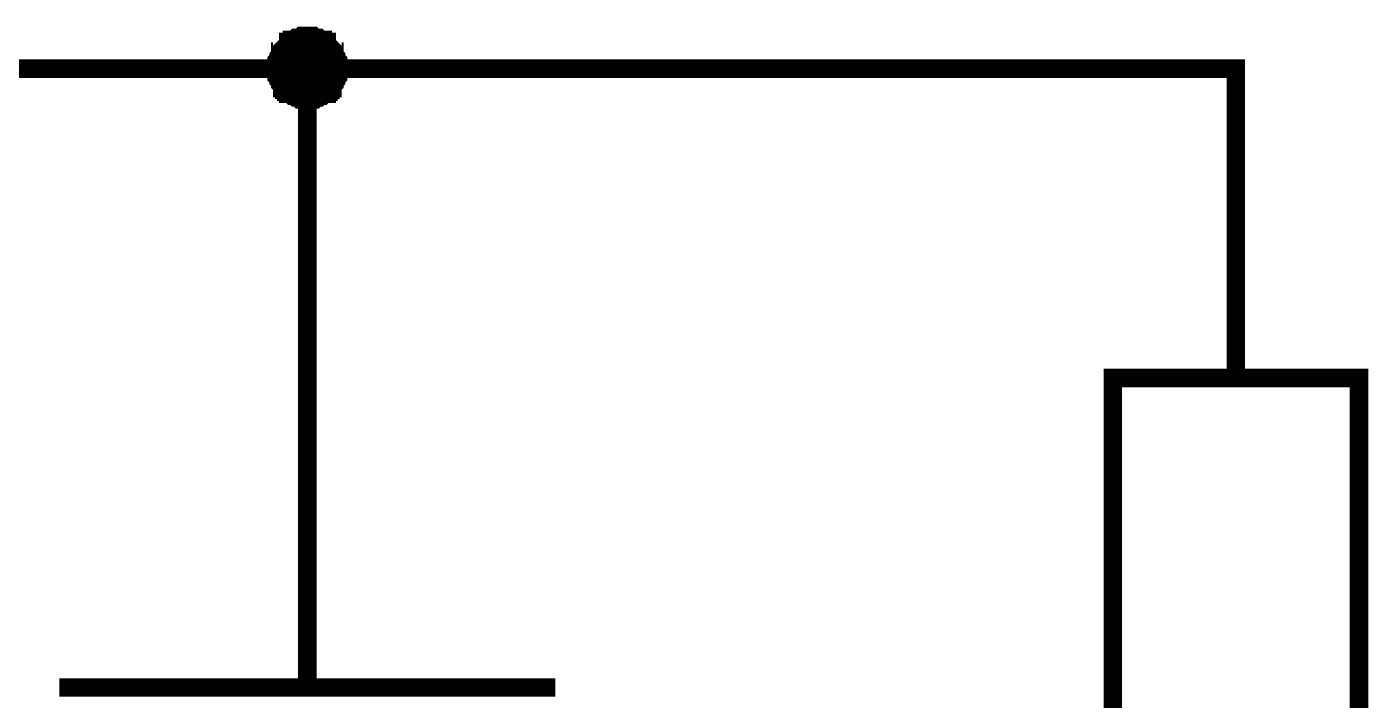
# Model space of a CAD drawing. Extents: x 260 to 1101, y 70 to 664.
# Drawn here: x 519.6 to 541.26, y 141.56 to 152.45 of the extents above; entities that cross this region are included whole.
import ezdxf

# ---------------------------------------------------------------- set-up
doc = ezdxf.new("R2010")
doc.units = 0
doc.header["$MEASUREMENT"] = 0
doc.layers.add('Sheet', color=255, linetype='CONTINUOUS')

msp = doc.modelspace()

# ---------------------------------------------------------------- linework, layer by layer
at = {"layer": 'Sheet'}
for points, const_width in [([(523.63, 151.773), (523.63, 151.804), (523.63, 151.835), (523.63, 151.835), (523.63, 151.866), (523.63, 151.897), (523.661, 151.928), (523.661, 151.959), (523.661, 151.959), (523.692, 151.99), (523.692, 152.021), (523.692, 152.052), (523.723, 152.052), (523.723, 152.083), (523.754, 152.114), (523.754, 152.114), (523.786, 152.146), (523.786, 152.146), (523.817, 152.177), (523.817, 152.208), (523.848, 152.208), (523.879, 152.208), (523.879, 152.239), (523.91, 152.239), (523.941, 152.27), (523.941, 152.27), (523.972, 152.27), (524.003, 152.27), (524.034, 152.301), (524.065, 152.301), (524.065, 152.301), (524.096, 152.301), (524.127, 152.301)], 0.3), ([(523.63, 151.773), (523.63, 151.804), (523.63, 151.835), (523.63, 151.835), (523.63, 151.866), (523.63, 151.897), (523.661, 151.928), (523.661, 151.959), (523.661, 151.959), (523.692, 151.99), (523.692, 152.021), (523.692, 152.052), (523.723, 152.052), (523.723, 152.083), (523.754, 152.114), (523.754, 152.114), (523.786, 152.146), (523.786, 152.146), (523.817, 152.177), (523.817, 152.208), (523.848, 152.208), (523.879, 152.208), (523.879, 152.239), (523.91, 152.239), (523.941, 152.27), (523.941, 152.27), (523.972, 152.27), (524.003, 152.27), (524.034, 152.301), (524.065, 152.301), (524.065, 152.301), (524.096, 152.301), (524.127, 152.301)], 0.3), ([(523.63, 151.773), (523.63, 151.804), (523.63, 151.835), (523.63, 151.835), (523.63, 151.866), (523.63, 151.897), (523.661, 151.928), (523.661, 151.959), (523.661, 151.959), (523.692, 151.99), (523.692, 152.021), (523.692, 152.052), (523.723, 152.052), (523.723, 152.083), (523.754, 152.114), (523.754, 152.114), (523.786, 152.146), (523.786, 152.146), (523.817, 152.177), (523.817, 152.208), (523.848, 152.208), (523.879, 152.208), (523.879, 152.239), (523.91, 152.239), (523.941, 152.27), (523.941, 152.27), (523.972, 152.27), (524.003, 152.27), (524.034, 152.301), (524.065, 152.301), (524.065, 152.301), (524.096, 152.301), (524.127, 152.301)], 0.3), ([(523.63, 151.773), (523.63, 151.804), (523.63, 151.835), (523.63, 151.835), (523.63, 151.866), (523.63, 151.897), (523.661, 151.928), (523.661, 151.959), (523.661, 151.959), (523.692, 151.99), (523.692, 152.021), (523.692, 152.052), (523.723, 152.052), (523.723, 152.083), (523.754, 152.114), (523.754, 152.114), (523.786, 152.146), (523.786, 152.146), (523.817, 152.177), (523.817, 152.208), (523.848, 152.208), (523.879, 152.208), (523.879, 152.239), (523.91, 152.239), (523.941, 152.27), (523.941, 152.27), (523.972, 152.27), (524.003, 152.27), (524.034, 152.301), (524.065, 152.301), (524.065, 152.301), (524.096, 152.301), (524.127, 152.301)], 0.3), ([(523.63, 151.773), (523.63, 151.804), (523.63, 151.835), (523.63, 151.835), (523.63, 151.866), (523.63, 151.897), (523.661, 151.928), (523.661, 151.959), (523.661, 151.959), (523.692, 151.99), (523.692, 152.021), (523.692, 152.052), (523.723, 152.052), (523.723, 152.083), (523.754, 152.114), (523.754, 152.114), (523.786, 152.146), (523.786, 152.146), (523.817, 152.177), (523.817, 152.208), (523.848, 152.208), (523.879, 152.208), (523.879, 152.239), (523.91, 152.239), (523.941, 152.27), (523.941, 152.27), (523.972, 152.27), (524.003, 152.27), (524.034, 152.301), (524.065, 152.301), (524.065, 152.301), (524.096, 152.301), (524.127, 152.301)], 0.0991), ([(523.63, 151.773), (523.63, 151.804), (523.63, 151.835), (523.63, 151.835), (523.63, 151.866), (523.63, 151.897), (523.661, 151.928), (523.661, 151.959), (523.661, 151.959), (523.692, 151.99), (523.692, 152.021), (523.692, 152.052), (523.723, 152.052), (523.723, 152.083), (523.754, 152.114), (523.754, 152.114), (523.786, 152.146), (523.786, 152.146), (523.817, 152.177), (523.817, 152.208), (523.848, 152.208), (523.879, 152.208), (523.879, 152.239), (523.91, 152.239), (523.941, 152.27), (523.941, 152.27), (523.972, 152.27), (524.003, 152.27), (524.034, 152.301), (524.065, 152.301), (524.065, 152.301), (524.096, 152.301), (524.127, 152.301)], 0.0991), ([(523.63, 151.773), (523.63, 151.804), (523.63, 151.835), (523.63, 151.835), (523.63, 151.866), (523.63, 151.897), (523.661, 151.928), (523.661, 151.959), (523.661, 151.959), (523.692, 151.99), (523.692, 152.021), (523.692, 152.052), (523.723, 152.052), (523.723, 152.083), (523.754, 152.114), (523.754, 152.114), (523.786, 152.146), (523.786, 152.146), (523.817, 152.177), (523.817, 152.208), (523.848, 152.208), (523.879, 152.208), (523.879, 152.239), (523.91, 152.239), (523.941, 152.27), (523.941, 152.27), (523.972, 152.27), (524.003, 152.27), (524.034, 152.301), (524.065, 152.301), (524.065, 152.301), (524.096, 152.301), (524.127, 152.301)], 0.0991), ([(523.63, 151.773), (523.63, 151.804), (523.63, 151.835), (523.63, 151.835), (523.63, 151.866), (523.63, 151.897), (523.661, 151.928), (523.661, 151.959), (523.661, 151.959), (523.692, 151.99), (523.692, 152.021), (523.692, 152.052), (523.723, 152.052), (523.723, 152.083), (523.754, 152.114), (523.754, 152.114), (523.786, 152.146), (523.786, 152.146), (523.817, 152.177), (523.817, 152.208), (523.848, 152.208), (523.879, 152.208), (523.879, 152.239), (523.91, 152.239), (523.941, 152.27), (523.941, 152.27), (523.972, 152.27), (524.003, 152.27), (524.034, 152.301), (524.065, 152.301), (524.065, 152.301), (524.096, 152.301), (524.127, 152.301)], 0.0991), ([(524.127, 152.301), (524.127, 152.301)], 0.3), ([(524.127, 152.301), (524.158, 152.301), (524.189, 152.301), (524.189, 152.301), (524.22, 152.301), (524.251, 152.27), (524.282, 152.27), (524.313, 152.27), (524.313, 152.27), (524.345, 152.239), (524.376, 152.239), (524.376, 152.208), (524.407, 152.208), (524.438, 152.208), (524.438, 152.177), (524.469, 152.146), (524.469, 152.146), (524.5, 152.114), (524.5, 152.114), (524.531, 152.083), (524.531, 152.052), (524.562, 152.052), (524.562, 152.021), (524.562, 151.99), (524.593, 151.959), (524.593, 151.959), (524.593, 151.928), (524.624, 151.897), (524.624, 151.866), (524.624, 151.835), (524.624, 151.835), (524.624, 151.804), (524.624, 151.773)], 0.3), ([(524.127, 152.301), (524.127, 152.301)], 0.3), ([(524.127, 152.301), (524.158, 152.301), (524.189, 152.301), (524.189, 152.301), (524.22, 152.301), (524.251, 152.27), (524.282, 152.27), (524.313, 152.27), (524.313, 152.27), (524.345, 152.239), (524.376, 152.239), (524.376, 152.208), (524.407, 152.208), (524.438, 152.208), (524.438, 152.177), (524.469, 152.146), (524.469, 152.146), (524.5, 152.114), (524.5, 152.114), (524.531, 152.083), (524.531, 152.052), (524.562, 152.052), (524.562, 152.021), (524.562, 151.99), (524.593, 151.959), (524.593, 151.959), (524.593, 151.928), (524.624, 151.897), (524.624, 151.866), (524.624, 151.835), (524.624, 151.835), (524.624, 151.804), (524.624, 151.773)], 0.3), ([(524.127, 152.301), (524.127, 152.301)], 0.3), ([(524.127, 152.301), (524.158, 152.301), (524.189, 152.301), (524.189, 152.301), (524.22, 152.301), (524.251, 152.27), (524.282, 152.27), (524.313, 152.27), (524.313, 152.27), (524.345, 152.239), (524.376, 152.239), (524.376, 152.208), (524.407, 152.208), (524.438, 152.208), (524.438, 152.177), (524.469, 152.146), (524.469, 152.146), (524.5, 152.114), (524.5, 152.114), (524.531, 152.083), (524.531, 152.052), (524.562, 152.052), (524.562, 152.021), (524.562, 151.99), (524.593, 151.959), (524.593, 151.959), (524.593, 151.928), (524.624, 151.897), (524.624, 151.866), (524.624, 151.835), (524.624, 151.835), (524.624, 151.804), (524.624, 151.773)], 0.3), ([(524.127, 152.301), (524.127, 152.301)], 0.3), ([(524.127, 152.301), (524.158, 152.301), (524.189, 152.301), (524.189, 152.301), (524.22, 152.301), (524.251, 152.27), (524.282, 152.27), (524.313, 152.27), (524.313, 152.27), (524.345, 152.239), (524.376, 152.239), (524.376, 152.208), (524.407, 152.208), (524.438, 152.208), (524.438, 152.177), (524.469, 152.146), (524.469, 152.146), (524.5, 152.114), (524.5, 152.114), (524.531, 152.083), (524.531, 152.052), (524.562, 152.052), (524.562, 152.021), (524.562, 151.99), (524.593, 151.959), (524.593, 151.959), (524.593, 151.928), (524.624, 151.897), (524.624, 151.866), (524.624, 151.835), (524.624, 151.835), (524.624, 151.804), (524.624, 151.773)], 0.3), ([(524.127, 152.301), (524.127, 152.301)], 0.0991), ([(524.127, 152.301), (524.158, 152.301), (524.189, 152.301), (524.189, 152.301), (524.22, 152.301), (524.251, 152.27), (524.282, 152.27), (524.313, 152.27), (524.313, 152.27), (524.345, 152.239), (524.376, 152.239), (524.376, 152.208), (524.407, 152.208), (524.438, 152.208), (524.438, 152.177), (524.469, 152.146), (524.469, 152.146), (524.5, 152.114), (524.5, 152.114), (524.531, 152.083), (524.531, 152.052), (524.562, 152.052), (524.562, 152.021), (524.562, 151.99), (524.593, 151.959), (524.593, 151.959), (524.593, 151.928), (524.624, 151.897), (524.624, 151.866), (524.624, 151.835), (524.624, 151.835), (524.624, 151.804), (524.624, 151.773)], 0.0991), ([(524.127, 152.301), (524.127, 152.301)], 0.0991), ([(524.127, 152.301), (524.158, 152.301), (524.189, 152.301), (524.189, 152.301), (524.22, 152.301), (524.251, 152.27), (524.282, 152.27), (524.313, 152.27), (524.313, 152.27), (524.345, 152.239), (524.376, 152.239), (524.376, 152.208), (524.407, 152.208), (524.438, 152.208), (524.438, 152.177), (524.469, 152.146), (524.469, 152.146), (524.5, 152.114), (524.5, 152.114), (524.531, 152.083), (524.531, 152.052), (524.562, 152.052), (524.562, 152.021), (524.562, 151.99), (524.593, 151.959), (524.593, 151.959), (524.593, 151.928), (524.624, 151.897), (524.624, 151.866), (524.624, 151.835), (524.624, 151.835), (524.624, 151.804), (524.624, 151.773)], 0.0991), ([(524.127, 152.301), (524.127, 152.301)], 0.0991), ([(524.127, 152.301), (524.158, 152.301), (524.189, 152.301), (524.189, 152.301), (524.22, 152.301), (524.251, 152.27), (524.282, 152.27), (524.313, 152.27), (524.313, 152.27), (524.345, 152.239), (524.376, 152.239), (524.376, 152.208), (524.407, 152.208), (524.438, 152.208), (524.438, 152.177), (524.469, 152.146), (524.469, 152.146), (524.5, 152.114), (524.5, 152.114), (524.531, 152.083), (524.531, 152.052), (524.562, 152.052), (524.562, 152.021), (524.562, 151.99), (524.593, 151.959), (524.593, 151.959), (524.593, 151.928), (524.624, 151.897), (524.624, 151.866), (524.624, 151.835), (524.624, 151.835), (524.624, 151.804), (524.624, 151.773)], 0.0991), ([(524.127, 152.301), (524.127, 152.301)], 0.0991), ([(524.127, 152.301), (524.158, 152.301), (524.189, 152.301), (524.189, 152.301), (524.22, 152.301), (524.251, 152.27), (524.282, 152.27), (524.313, 152.27), (524.313, 152.27), (524.345, 152.239), (524.376, 152.239), (524.376, 152.208), (524.407, 152.208), (524.438, 152.208), (524.438, 152.177), (524.469, 152.146), (524.469, 152.146), (524.5, 152.114), (524.5, 152.114), (524.531, 152.083), (524.531, 152.052), (524.562, 152.052), (524.562, 152.021), (524.562, 151.99), (524.593, 151.959), (524.593, 151.959), (524.593, 151.928), (524.624, 151.897), (524.624, 151.866), (524.624, 151.835), (524.624, 151.835), (524.624, 151.804), (524.624, 151.773)], 0.0991), ([(509.127, 151.773), (524.127, 151.773), (524.127, 144.286)], 0.3), ([(524.127, 151.276), (524.096, 151.276), (524.065, 151.276), (524.065, 151.276), (524.034, 151.276), (524.003, 151.276), (523.972, 151.307), (523.941, 151.307), (523.941, 151.307), (523.91, 151.338), (523.879, 151.338), (523.879, 151.338), (523.848, 151.369), (523.817, 151.369), (523.817, 151.4), (523.786, 151.4), (523.786, 151.431), (523.754, 151.431), (523.754, 151.462), (523.723, 151.462), (523.723, 151.493), (523.692, 151.524), (523.692, 151.524), (523.692, 151.555), (523.661, 151.586), (523.661, 151.586), (523.661, 151.617), (523.63, 151.648), (523.63, 151.68), (523.63, 151.711), (523.63, 151.711), (523.63, 151.742), (523.63, 151.773)], 0.3), ([(523.63, 151.773), (523.63, 151.773)], 0.3), ([(524.127, 151.276), (524.096, 151.276), (524.065, 151.276), (524.065, 151.276), (524.034, 151.276), (524.003, 151.276), (523.972, 151.307), (523.941, 151.307), (523.941, 151.307), (523.91, 151.338), (523.879, 151.338), (523.879, 151.338), (523.848, 151.369), (523.817, 151.369), (523.817, 151.4), (523.786, 151.4), (523.786, 151.431), (523.754, 151.431), (523.754, 151.462), (523.723, 151.462), (523.723, 151.493), (523.692, 151.524), (523.692, 151.524), (523.692, 151.555), (523.661, 151.586), (523.661, 151.586), (523.661, 151.617), (523.63, 151.648), (523.63, 151.68), (523.63, 151.711), (523.63, 151.711), (523.63, 151.742), (523.63, 151.773)], 0.3), ([(523.63, 151.773), (523.63, 151.773)], 0.3), ([(524.127, 151.276), (524.096, 151.276), (524.065, 151.276), (524.065, 151.276), (524.034, 151.276), (524.003, 151.276), (523.972, 151.307), (523.941, 151.307), (523.941, 151.307), (523.91, 151.338), (523.879, 151.338), (523.879, 151.338), (523.848, 151.369), (523.817, 151.369), (523.817, 151.4), (523.786, 151.4), (523.786, 151.431), (523.754, 151.431), (523.754, 151.462), (523.723, 151.462), (523.723, 151.493), (523.692, 151.524), (523.692, 151.524), (523.692, 151.555), (523.661, 151.586), (523.661, 151.586), (523.661, 151.617), (523.63, 151.648), (523.63, 151.68), (523.63, 151.711), (523.63, 151.711), (523.63, 151.742), (523.63, 151.773)], 0.3), ([(523.63, 151.773), (523.63, 151.773)], 0.3), ([(524.127, 151.276), (524.096, 151.276), (524.065, 151.276), (524.065, 151.276), (524.034, 151.276), (524.003, 151.276), (523.972, 151.307), (523.941, 151.307), (523.941, 151.307), (523.91, 151.338), (523.879, 151.338), (523.879, 151.338), (523.848, 151.369), (523.817, 151.369), (523.817, 151.4), (523.786, 151.4), (523.786, 151.431), (523.754, 151.431), (523.754, 151.462), (523.723, 151.462), (523.723, 151.493), (523.692, 151.524), (523.692, 151.524), (523.692, 151.555), (523.661, 151.586), (523.661, 151.586), (523.661, 151.617), (523.63, 151.648), (523.63, 151.68), (523.63, 151.711), (523.63, 151.711), (523.63, 151.742), (523.63, 151.773)], 0.3), ([(523.63, 151.773), (523.63, 151.773)], 0.3), ([(524.624, 151.773), (524.624, 151.742), (524.624, 151.711), (524.624, 151.711), (524.624, 151.68), (524.624, 151.648), (524.593, 151.617), (524.593, 151.586), (524.593, 151.586), (524.562, 151.555), (524.562, 151.524), (524.562, 151.524), (524.531, 151.493), (524.531, 151.462), (524.5, 151.462), (524.5, 151.431), (524.469, 151.431), (524.469, 151.4), (524.438, 151.4), (524.438, 151.369), (524.407, 151.369), (524.376, 151.338), (524.376, 151.338), (524.345, 151.338), (524.313, 151.307), (524.313, 151.307), (524.282, 151.307), (524.251, 151.276), (524.22, 151.276), (524.189, 151.276), (524.189, 151.276), (524.158, 151.276), (524.127, 151.276)], 0.3), ([(524.127, 151.773), (539.127, 151.773), (539.127, 149.287)], 0.3), ([(524.624, 151.773), (524.624, 151.742), (524.624, 151.711), (524.624, 151.711), (524.624, 151.68), (524.624, 151.648), (524.593, 151.617), (524.593, 151.586), (524.593, 151.586), (524.562, 151.555), (524.562, 151.524), (524.562, 151.524), (524.531, 151.493), (524.531, 151.462), (524.5, 151.462), (524.5, 151.431), (524.469, 151.431), (524.469, 151.4), (524.438, 151.4), (524.438, 151.369), (524.407, 151.369), (524.376, 151.338), (524.376, 151.338), (524.345, 151.338), (524.313, 151.307), (524.313, 151.307), (524.282, 151.307), (524.251, 151.276), (524.22, 151.276), (524.189, 151.276), (524.189, 151.276), (524.158, 151.276), (524.127, 151.276)], 0.3), ([(524.624, 151.773), (524.624, 151.742), (524.624, 151.711), (524.624, 151.711), (524.624, 151.68), (524.624, 151.648), (524.593, 151.617), (524.593, 151.586), (524.593, 151.586), (524.562, 151.555), (524.562, 151.524), (524.562, 151.524), (524.531, 151.493), (524.531, 151.462), (524.5, 151.462), (524.5, 151.431), (524.469, 151.431), (524.469, 151.4), (524.438, 151.4), (524.438, 151.369), (524.407, 151.369), (524.376, 151.338), (524.376, 151.338), (524.345, 151.338), (524.313, 151.307), (524.313, 151.307), (524.282, 151.307), (524.251, 151.276), (524.22, 151.276), (524.189, 151.276), (524.189, 151.276), (524.158, 151.276), (524.127, 151.276)], 0.3), ([(524.624, 151.773), (524.624, 151.742), (524.624, 151.711), (524.624, 151.711), (524.624, 151.68), (524.624, 151.648), (524.593, 151.617), (524.593, 151.586), (524.593, 151.586), (524.562, 151.555), (524.562, 151.524), (524.562, 151.524), (524.531, 151.493), (524.531, 151.462), (524.5, 151.462), (524.5, 151.431), (524.469, 151.431), (524.469, 151.4), (524.438, 151.4), (524.438, 151.369), (524.407, 151.369), (524.376, 151.338), (524.376, 151.338), (524.345, 151.338), (524.313, 151.307), (524.313, 151.307), (524.282, 151.307), (524.251, 151.276), (524.22, 151.276), (524.189, 151.276), (524.189, 151.276), (524.158, 151.276), (524.127, 151.276)], 0.3), ([(524.624, 151.773), (524.624, 151.773), (524.624, 151.773), (524.624, 151.773), (524.624, 151.773), (524.624, 151.773), (524.624, 151.773), (524.624, 151.773), (524.624, 151.773), (524.624, 151.773), (524.624, 151.773), (524.624, 151.773), (524.624, 151.773), (524.624, 151.773), (524.624, 151.773), (524.624, 151.773), (524.624, 151.773), (524.624, 151.773), (524.624, 151.773), (524.624, 151.773), (524.624, 151.773), (524.624, 151.773), (524.624, 151.773), (524.624, 151.773), (524.624, 151.773), (524.624, 151.773), (524.624, 151.773), (524.624, 151.773), (524.624, 151.773), (524.624, 151.773), (524.624, 151.773), (524.624, 151.773), (524.624, 151.773)], 0.3), ([(524.624, 151.773), (524.624, 151.773)], 0.3), ([(524.624, 151.773), (524.624, 151.773), (524.624, 151.773), (524.624, 151.773), (524.624, 151.773), (524.624, 151.773), (524.624, 151.773), (524.624, 151.773), (524.624, 151.773), (524.624, 151.773), (524.624, 151.773), (524.624, 151.773), (524.624, 151.773), (524.624, 151.773), (524.624, 151.773), (524.624, 151.773), (524.624, 151.773), (524.624, 151.773), (524.624, 151.773), (524.624, 151.773), (524.624, 151.773), (524.624, 151.773), (524.624, 151.773), (524.624, 151.773), (524.624, 151.773), (524.624, 151.773), (524.624, 151.773), (524.624, 151.773), (524.624, 151.773), (524.624, 151.773), (524.624, 151.773), (524.624, 151.773), (524.624, 151.773)], 0.3), ([(524.624, 151.773), (524.624, 151.773)], 0.3), ([(524.624, 151.773), (524.624, 151.773), (524.624, 151.773), (524.624, 151.773), (524.624, 151.773), (524.624, 151.773), (524.624, 151.773), (524.624, 151.773), (524.624, 151.773), (524.624, 151.773), (524.624, 151.773), (524.624, 151.773), (524.624, 151.773), (524.624, 151.773), (524.624, 151.773), (524.624, 151.773), (524.624, 151.773), (524.624, 151.773), (524.624, 151.773), (524.624, 151.773), (524.624, 151.773), (524.624, 151.773), (524.624, 151.773), (524.624, 151.773), (524.624, 151.773), (524.624, 151.773), (524.624, 151.773), (524.624, 151.773), (524.624, 151.773), (524.624, 151.773), (524.624, 151.773), (524.624, 151.773), (524.624, 151.773)], 0.3), ([(524.624, 151.773), (524.624, 151.773)], 0.3), ([(524.624, 151.773), (524.624, 151.773), (524.624, 151.773), (524.624, 151.773), (524.624, 151.773), (524.624, 151.773), (524.624, 151.773), (524.624, 151.773), (524.624, 151.773), (524.624, 151.773), (524.624, 151.773), (524.624, 151.773), (524.624, 151.773), (524.624, 151.773), (524.624, 151.773), (524.624, 151.773), (524.624, 151.773), (524.624, 151.773), (524.624, 151.773), (524.624, 151.773), (524.624, 151.773), (524.624, 151.773), (524.624, 151.773), (524.624, 151.773), (524.624, 151.773), (524.624, 151.773), (524.624, 151.773), (524.624, 151.773), (524.624, 151.773), (524.624, 151.773), (524.624, 151.773), (524.624, 151.773), (524.624, 151.773)], 0.3), ([(524.624, 151.773), (524.624, 151.773)], 0.3), ([(524.127, 151.276), (524.096, 151.276), (524.065, 151.276), (524.065, 151.276), (524.034, 151.276), (524.003, 151.276), (523.972, 151.307), (523.941, 151.307), (523.941, 151.307), (523.91, 151.338), (523.879, 151.338), (523.879, 151.338), (523.848, 151.369), (523.817, 151.369), (523.817, 151.4), (523.786, 151.4), (523.786, 151.431), (523.754, 151.431), (523.754, 151.462), (523.723, 151.462), (523.723, 151.493), (523.692, 151.524), (523.692, 151.524), (523.692, 151.555), (523.661, 151.586), (523.661, 151.586), (523.661, 151.617), (523.63, 151.648), (523.63, 151.68), (523.63, 151.711), (523.63, 151.711), (523.63, 151.742), (523.63, 151.773)], 0.0991), ([(523.63, 151.773), (523.63, 151.773)], 0.0991), ([(524.127, 151.276), (524.096, 151.276), (524.065, 151.276), (524.065, 151.276), (524.034, 151.276), (524.003, 151.276), (523.972, 151.307), (523.941, 151.307), (523.941, 151.307), (523.91, 151.338), (523.879, 151.338), (523.879, 151.338), (523.848, 151.369), (523.817, 151.369), (523.817, 151.4), (523.786, 151.4), (523.786, 151.431), (523.754, 151.431), (523.754, 151.462), (523.723, 151.462), (523.723, 151.493), (523.692, 151.524), (523.692, 151.524), (523.692, 151.555), (523.661, 151.586), (523.661, 151.586), (523.661, 151.617), (523.63, 151.648), (523.63, 151.68), (523.63, 151.711), (523.63, 151.711), (523.63, 151.742), (523.63, 151.773)], 0.0991), ([(523.63, 151.773), (523.63, 151.773)], 0.0991), ([(524.127, 151.276), (524.096, 151.276), (524.065, 151.276), (524.065, 151.276), (524.034, 151.276), (524.003, 151.276), (523.972, 151.307), (523.941, 151.307), (523.941, 151.307), (523.91, 151.338), (523.879, 151.338), (523.879, 151.338), (523.848, 151.369), (523.817, 151.369), (523.817, 151.4), (523.786, 151.4), (523.786, 151.431), (523.754, 151.431), (523.754, 151.462), (523.723, 151.462), (523.723, 151.493), (523.692, 151.524), (523.692, 151.524), (523.692, 151.555), (523.661, 151.586), (523.661, 151.586), (523.661, 151.617), (523.63, 151.648), (523.63, 151.68), (523.63, 151.711), (523.63, 151.711), (523.63, 151.742), (523.63, 151.773)], 0.0991), ([(523.63, 151.773), (523.63, 151.773)], 0.0991), ([(524.127, 151.276), (524.096, 151.276), (524.065, 151.276), (524.065, 151.276), (524.034, 151.276), (524.003, 151.276), (523.972, 151.307), (523.941, 151.307), (523.941, 151.307), (523.91, 151.338), (523.879, 151.338), (523.879, 151.338), (523.848, 151.369), (523.817, 151.369), (523.817, 151.4), (523.786, 151.4), (523.786, 151.431), (523.754, 151.431), (523.754, 151.462), (523.723, 151.462), (523.723, 151.493), (523.692, 151.524), (523.692, 151.524), (523.692, 151.555), (523.661, 151.586), (523.661, 151.586), (523.661, 151.617), (523.63, 151.648), (523.63, 151.68), (523.63, 151.711), (523.63, 151.711), (523.63, 151.742), (523.63, 151.773)], 0.0991), ([(523.63, 151.773), (523.63, 151.773)], 0.0991), ([(524.624, 151.773), (524.624, 151.742), (524.624, 151.711), (524.624, 151.711), (524.624, 151.68), (524.624, 151.648), (524.593, 151.617), (524.593, 151.586), (524.593, 151.586), (524.562, 151.555), (524.562, 151.524), (524.562, 151.524), (524.531, 151.493), (524.531, 151.462), (524.5, 151.462), (524.5, 151.431), (524.469, 151.431), (524.469, 151.4), (524.438, 151.4), (524.438, 151.369), (524.407, 151.369), (524.376, 151.338), (524.376, 151.338), (524.345, 151.338), (524.313, 151.307), (524.313, 151.307), (524.282, 151.307), (524.251, 151.276), (524.22, 151.276), (524.189, 151.276), (524.189, 151.276), (524.158, 151.276), (524.127, 151.276)], 0.0991), ([(524.624, 151.773), (524.624, 151.742), (524.624, 151.711), (524.624, 151.711), (524.624, 151.68), (524.624, 151.648), (524.593, 151.617), (524.593, 151.586), (524.593, 151.586), (524.562, 151.555), (524.562, 151.524), (524.562, 151.524), (524.531, 151.493), (524.531, 151.462), (524.5, 151.462), (524.5, 151.431), (524.469, 151.431), (524.469, 151.4), (524.438, 151.4), (524.438, 151.369), (524.407, 151.369), (524.376, 151.338), (524.376, 151.338), (524.345, 151.338), (524.313, 151.307), (524.313, 151.307), (524.282, 151.307), (524.251, 151.276), (524.22, 151.276), (524.189, 151.276), (524.189, 151.276), (524.158, 151.276), (524.127, 151.276)], 0.0991), ([(524.624, 151.773), (524.624, 151.742), (524.624, 151.711), (524.624, 151.711), (524.624, 151.68), (524.624, 151.648), (524.593, 151.617), (524.593, 151.586), (524.593, 151.586), (524.562, 151.555), (524.562, 151.524), (524.562, 151.524), (524.531, 151.493), (524.531, 151.462), (524.5, 151.462), (524.5, 151.431), (524.469, 151.431), (524.469, 151.4), (524.438, 151.4), (524.438, 151.369), (524.407, 151.369), (524.376, 151.338), (524.376, 151.338), (524.345, 151.338), (524.313, 151.307), (524.313, 151.307), (524.282, 151.307), (524.251, 151.276), (524.22, 151.276), (524.189, 151.276), (524.189, 151.276), (524.158, 151.276), (524.127, 151.276)], 0.0991), ([(524.624, 151.773), (524.624, 151.742), (524.624, 151.711), (524.624, 151.711), (524.624, 151.68), (524.624, 151.648), (524.593, 151.617), (524.593, 151.586), (524.593, 151.586), (524.562, 151.555), (524.562, 151.524), (524.562, 151.524), (524.531, 151.493), (524.531, 151.462), (524.5, 151.462), (524.5, 151.431), (524.469, 151.431), (524.469, 151.4), (524.438, 151.4), (524.438, 151.369), (524.407, 151.369), (524.376, 151.338), (524.376, 151.338), (524.345, 151.338), (524.313, 151.307), (524.313, 151.307), (524.282, 151.307), (524.251, 151.276), (524.22, 151.276), (524.189, 151.276), (524.189, 151.276), (524.158, 151.276), (524.127, 151.276)], 0.0991), ([(524.624, 151.773), (524.624, 151.773), (524.624, 151.773), (524.624, 151.773), (524.624, 151.773), (524.624, 151.773), (524.624, 151.773), (524.624, 151.773), (524.624, 151.773), (524.624, 151.773), (524.624, 151.773), (524.624, 151.773), (524.624, 151.773), (524.624, 151.773), (524.624, 151.773), (524.624, 151.773), (524.624, 151.773), (524.624, 151.773), (524.624, 151.773), (524.624, 151.773), (524.624, 151.773), (524.624, 151.773), (524.624, 151.773), (524.624, 151.773), (524.624, 151.773), (524.624, 151.773), (524.624, 151.773), (524.624, 151.773), (524.624, 151.773), (524.624, 151.773), (524.624, 151.773), (524.624, 151.773), (524.624, 151.773)], 0.0991), ([(524.624, 151.773), (524.624, 151.773)], 0.0991), ([(524.624, 151.773), (524.624, 151.773), (524.624, 151.773), (524.624, 151.773), (524.624, 151.773), (524.624, 151.773), (524.624, 151.773), (524.624, 151.773), (524.624, 151.773), (524.624, 151.773), (524.624, 151.773), (524.624, 151.773), (524.624, 151.773), (524.624, 151.773), (524.624, 151.773), (524.624, 151.773), (524.624, 151.773), (524.624, 151.773), (524.624, 151.773), (524.624, 151.773), (524.624, 151.773), (524.624, 151.773), (524.624, 151.773), (524.624, 151.773), (524.624, 151.773), (524.624, 151.773), (524.624, 151.773), (524.624, 151.773), (524.624, 151.773), (524.624, 151.773), (524.624, 151.773), (524.624, 151.773), (524.624, 151.773)], 0.0991), ([(524.624, 151.773), (524.624, 151.773)], 0.0991), ([(524.624, 151.773), (524.624, 151.773), (524.624, 151.773), (524.624, 151.773), (524.624, 151.773), (524.624, 151.773), (524.624, 151.773), (524.624, 151.773), (524.624, 151.773), (524.624, 151.773), (524.624, 151.773), (524.624, 151.773), (524.624, 151.773), (524.624, 151.773), (524.624, 151.773), (524.624, 151.773), (524.624, 151.773), (524.624, 151.773), (524.624, 151.773), (524.624, 151.773), (524.624, 151.773), (524.624, 151.773), (524.624, 151.773), (524.624, 151.773), (524.624, 151.773), (524.624, 151.773), (524.624, 151.773), (524.624, 151.773), (524.624, 151.773), (524.624, 151.773), (524.624, 151.773), (524.624, 151.773), (524.624, 151.773)], 0.0991), ([(524.624, 151.773), (524.624, 151.773)], 0.0991), ([(524.624, 151.773), (524.624, 151.773), (524.624, 151.773), (524.624, 151.773), (524.624, 151.773), (524.624, 151.773), (524.624, 151.773), (524.624, 151.773), (524.624, 151.773), (524.624, 151.773), (524.624, 151.773), (524.624, 151.773), (524.624, 151.773), (524.624, 151.773), (524.624, 151.773), (524.624, 151.773), (524.624, 151.773), (524.624, 151.773), (524.624, 151.773), (524.624, 151.773), (524.624, 151.773), (524.624, 151.773), (524.624, 151.773), (524.624, 151.773), (524.624, 151.773), (524.624, 151.773), (524.624, 151.773), (524.624, 151.773), (524.624, 151.773), (524.624, 151.773), (524.624, 151.773), (524.624, 151.773), (524.624, 151.773)], 0.0991), ([(524.624, 151.773), (524.624, 151.773)], 0.0991), ([(539.127, 146.771), (539.127, 149.287)], 0.3), ([(524.127, 141.769), (524.127, 144.286)], 0.3), ([(520.121, 141.769), (528.133, 141.769)], 0.3)]:
    msp.add_lwpolyline(points, dxfattribs=dict(at, const_width=const_width))
at = {"layer": 'Sheet', "const_width": 0.508}
msp.add_lwpolyline([(523.809, 151.797, 1), (524.317, 151.797, 1)], format="xyb", close=True, dxfattribs=at)
at = {"layer": 'Sheet', "const_width": 0.3}
msp.add_lwpolyline([(537.14, 146.771), (541.115, 146.771), (541.115, 136.767), (537.14, 136.767), (537.14, 146.771)], close=True, dxfattribs=at)

doc.saveas('drawing.dxf')
